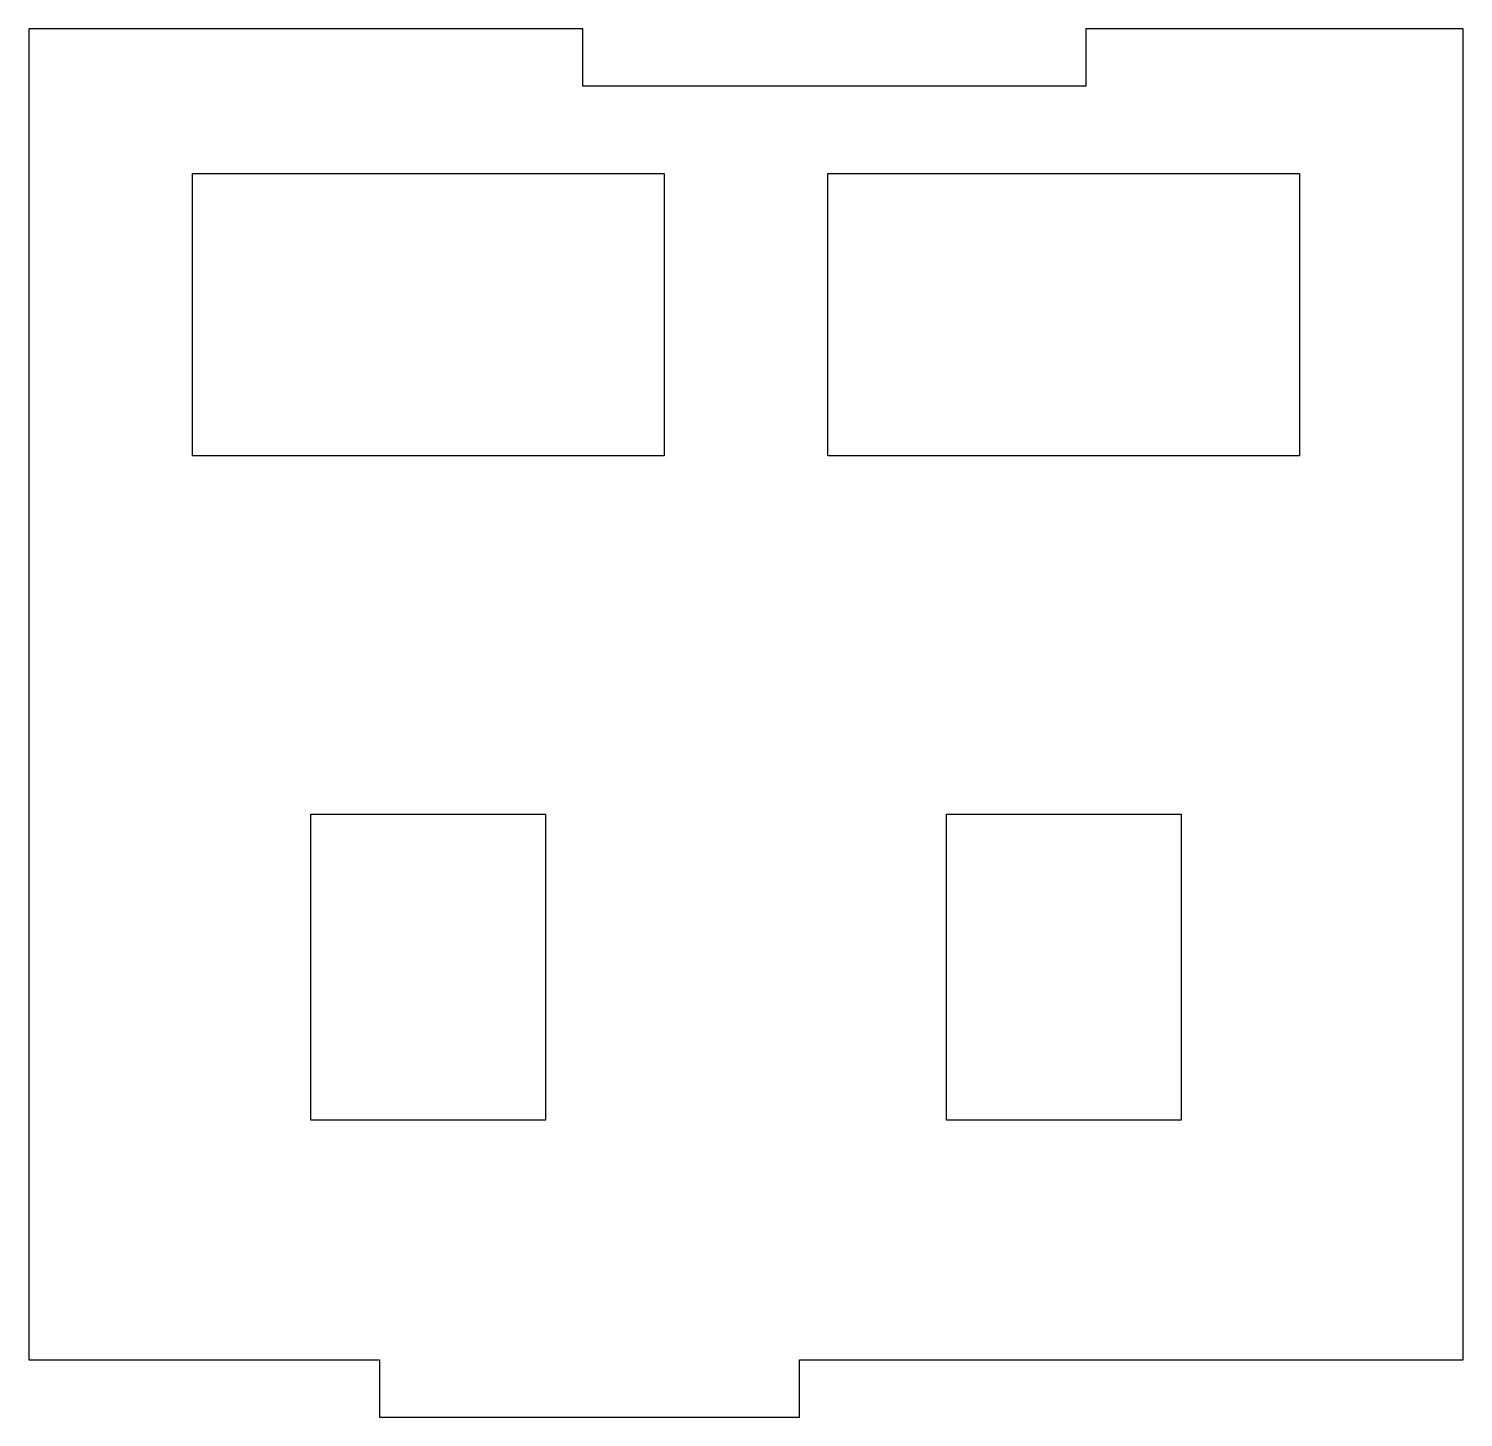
# Model space of a CAD drawing. Header units: millimetres. Extents: x -13.7 to 13.7, y -13.3 to 13.3.
import ezdxf

# ---------------------------------------------------------------- set-up
doc = ezdxf.new("R2010")
doc.units = ezdxf.units.MM
doc.layers.get('0').update_dxf_attribs({"linetype": 'CONTINUOUS'})

msp = doc.modelspace()

# ---------------------------------------------------------------- linework, layer by layer
for p, q in [((-3.126, 13.302), (-13.746, 13.302)), ((-13.746, 13.302), (-13.746, -12.202)), ((-3.126, 12.202), (-3.126, 13.302)), ((13.746, 13.302), (6.51, 13.302)), ((6.51, 13.302), (6.51, 12.202)), ((13.746, -12.202), (13.746, 13.302)), ((6.51, 12.202), (-3.126, 12.202)), ((-10.609, 5.12), (-10.609, 10.525)), ((-10.609, 10.525), (-1.569, 10.525)), ((-1.569, 10.525), (-1.569, 5.12)), ((1.569, 10.525), (10.609, 10.525)), ((1.569, 5.12), (1.569, 10.525)), ((10.609, 10.525), (10.609, 5.12)), ((-1.569, 5.12), (-10.609, 5.12)), ((10.609, 5.12), (1.569, 5.12)), ((-8.337, -1.748), (-3.841, -1.748)), ((-8.337, -7.607), (-8.337, -1.748)), ((-3.841, -1.748), (-3.841, -7.607)), ((3.841, -7.607), (3.841, -1.748)), ((3.841, -1.748), (8.337, -1.748)), ((8.337, -1.748), (8.337, -7.607)), ((-3.841, -7.607), (-8.337, -7.607)), ((8.337, -7.607), (3.841, -7.607)), ((-13.746, -12.202), (-7.023, -12.202)), ((-7.023, -12.202), (-7.023, -13.302)), ((1.027, -13.302), (1.027, -12.202)), ((1.027, -12.202), (13.746, -12.202)), ((-7.023, -13.302), (1.027, -13.302))]:
    msp.add_line(p, q)

doc.saveas('drawing.dxf')
